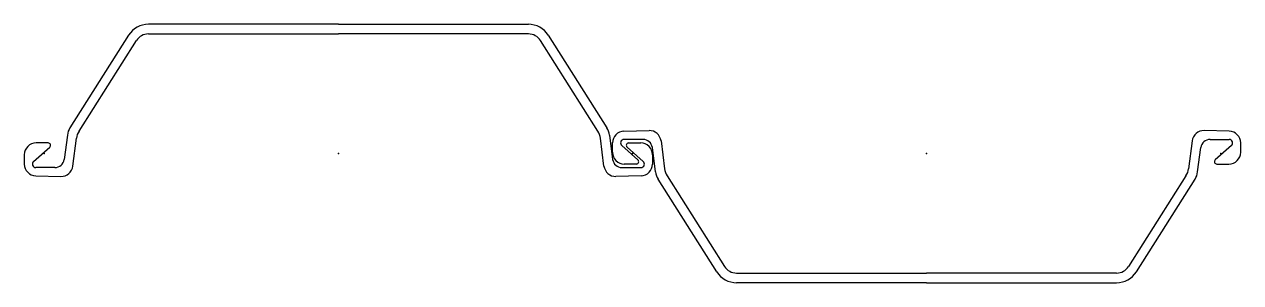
# Model space of a CAD drawing. Extents: x -17 to 1017, y -110 to 110.
import ezdxf

# ---------------------------------------------------------------- set-up
doc = ezdxf.new("R2010")
doc.units = 0
doc.header["$MEASUREMENT"] = 0
doc.layers.get('0').update_dxf_attribs({"color": 5, "linetype": 'CONTINUOUS'})

msp = doc.modelspace()

# ---------------------------------------------------------------- linework, layer by layer
at = {"linetype": 'Continuous'}
for p, q in [((250, 110), (88.54761, 110)), ((250, 110), (411.45239, 110)), ((71.64256, 100.68734), (21.77322, 21.80486)), ((29.4838, 19.03562), (78.2775, 96.21264)), ((88.42038, 101.8), (250, 101.8)), ((411.57962, 101.8), (250, 101.8)), ((470.5162, 19.03562), (421.7225, 96.21264)), ((428.35745, 100.68734), (478.22678, 21.80486)), ((19.57534, 15.70892), (16.90016, -5.02377)), ((24.23046, -10.75711), (27.28554, 12.93794)), ((475.76953, -10.75711), (472.71445, 12.93794)), ((480.42465, 15.70892), (483.09985, -5.02377)), ((492.77301, 18.99189), (514.08557, 19.47578)), ((508.96594, 12), (492.85941, 12)), ((524.23047, 10.75711), (527.28552, -12.93794)), ((975.76953, 10.75711), (972.71448, -12.93794)), ((1007.22699, 18.99189), (985.91443, 19.47578)), ((991.03406, 12), (1007.14056, 12)), ((-9.13958, -6.76303), (4.59306, 5.50869)), ((3.26039, 9), (-7, 9)), ((483, 1), (483, 8.99447)), ((490.86041, 6.76303), (504.59305, -5.50869)), ((509.13959, -6.76303), (495.40695, 5.50869)), ((496.73959, 9), (507, 9)), ((519.57532, -15.70892), (516.90015, 5.02377)), ((980.42468, -15.70892), (983.09985, 5.02377)), ((1009.13959, 6.76303), (995.40692, -5.50869)), ((1017, 1), (1017, 8.99447)), ((-17, -1), (-17, -8.99447)), ((503.26041, -9), (493, -9)), ((517, -1), (517, -8.99447)), ((996.73962, -9), (1007, -9)), ((-7.22699, -18.99189), (14.08557, -19.47578)), ((8.96594, -12), (-7.14059, -12)), ((507.22699, -18.99189), (485.91443, -19.47578)), ((491.03406, -12), (507.14059, -12)), ((529.48383, -19.03562), (578.27753, -96.21264)), ((970.51617, -19.03562), (921.72247, -96.21264)), ((571.64258, -100.68734), (521.77319, -21.80486)), ((928.35742, -100.68734), (978.22681, -21.80486)), ((588.42041, -101.8), (750, -101.8)), ((911.57959, -101.8), (750, -101.8)), ((750, -110), (588.54761, -110)), ((750, -110), (911.45239, -110))]:
    msp.add_line(p, q, dxfattribs=at)
for centre, radius, start, end in [((88.54761, 90), 20, 90, 147.69901), ((411.45239, 90), 20, 32.30098, 90), ((88.42038, 89.8), 12, 90, 147.69769), ((411.57962, 89.8), 12, 32.30231, 90), ((34.45201, 13.78935), 15, 147.69901, 172.64762), ((465.54797, 13.78935), 15, 7.35237, 32.30096), ((42.1624, 11.01981), 15, 147.69767, 172.65319), ((457.83762, 11.01981), 15, 7.34682, 32.30236), ((493, 8.99447), 10, 91.30067, 180), ((492.85941, 9), 3, 90, 228.21549), ((508.96594, 4), 8, 7.3524, 90), ((514.31256, 9.47836), 10, 7.3468, 91.30067), ((985.68744, 9.47836), 10, 88.69933, 172.6532), ((991.03406, 4), 8, 90, 172.6476), ((1007.14056, 9), 3, 311.78495, 90), ((1007, 8.99447), 10, 0, 88.69933), ((-7, -1), 10, 90, 180), ((3.26039, 7), 2, 311.78452, 90), ((493, 1), 10, 180, 270), ((496.73959, 7), 2, 90, 228.21592), ((507, -1), 10, 0, 90), ((1007, 1), 10, 270, 0), ((-7, -8.99447), 10, 180, 268.69935), ((-7.14059, -9), 3, 131.78451, 270), ((8.96594, -4), 8, 270, 352.64762), ((491.03406, -4), 8, 187.3524, 270), ((503.26041, -7), 2, 270, 48.21592), ((507.14059, -9), 3, 270, 48.21549), ((507, -8.99447), 10, 271.30067, 0), ((996.73962, -7), 2, 131.78539, 270), ((14.31256, -9.47836), 10, 268.69934, 352.65319), ((485.68744, -9.47836), 10, 187.3468, 271.30067), ((534.45203, -13.78935), 15, 187.35236, 212.3009), ((542.16241, -11.01981), 15, 187.34679, 212.30236), ((957.83759, -11.01981), 15, 327.69764, 352.65321), ((965.54797, -13.78935), 15, 327.6991, 352.64764), ((588.54761, -90), 20, 212.30103, 270), ((588.42041, -89.8), 12, 212.30231, 270), ((911.45239, -90), 20, 270, 327.69897), ((911.57959, -89.8), 12, 270, 327.69769)]:
    msp.add_arc(centre, radius, start, end, dxfattribs=at)
for p in [(0, 0), (250, 0), (500, 0), (750, 0), (1000, 0)]:
    msp.add_point(p, dxfattribs=at)

doc.saveas('drawing.dxf')
